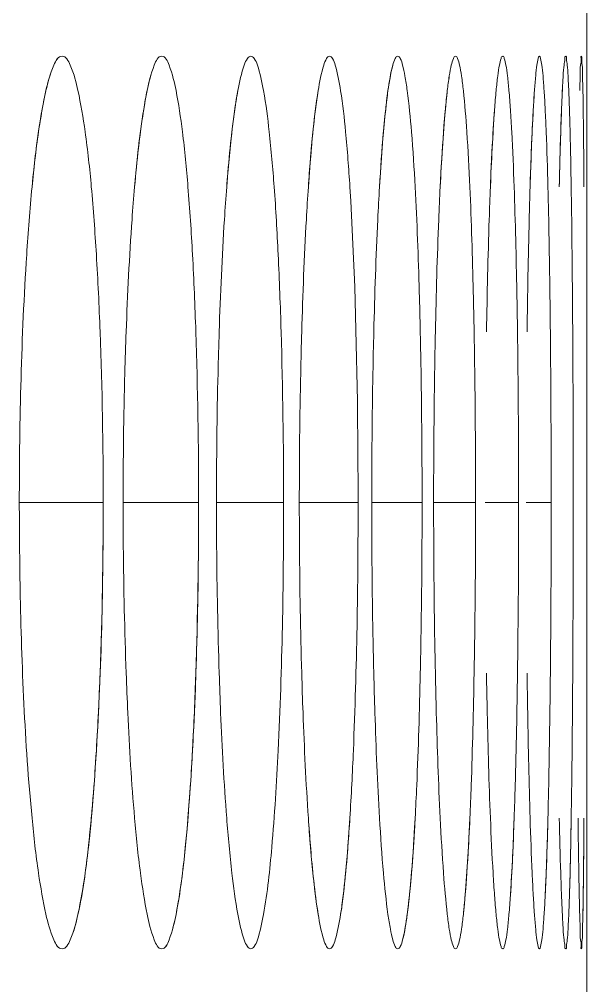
# Model space of a CAD drawing. Header units: millimetres. Extents: x 1177 to 4147, y 93 to 2194.
# Drawn here: x 2920 to 2923.81, y 1407.81 to 1414.31 of the extents above; entities that cross this region are included whole.
import ezdxf

# ---------------------------------------------------------------- set-up
doc = ezdxf.new("R2010")
doc.units = ezdxf.units.MM
doc.header["$LTSCALE"] = 0.1
doc.layers.get('0').update_dxf_attribs({"lineweight": 13})
doc.layers.add('标注', color=251, linetype='Continuous', lineweight=9)

msp = doc.modelspace()

# ---------------------------------------------------------------- linework, layer by layer
msp.add_line((2923.8102, 1348.8948), (2923.8102, 1914.8948))
at = {"layer": '标注'}
for p, q in [((2923.8102, 1414.0583), (2923.8102, 1414.5535)), ((2919.9962, 1411.0583), (2920.56, 1411.0583)), ((2919.9962, 1411.0583), (2920.56, 1411.0583)), ((2920.6939, 1411.0583), (2921.2015, 1411.0583)), ((2920.6939, 1411.0583), (2921.2015, 1411.0583)), ((2921.3214, 1411.0583), (2921.7727, 1411.0583)), ((2921.3214, 1411.0583), (2921.7727, 1411.0583)), ((2921.8784, 1411.0583), (2922.2734, 1411.0583)), ((2921.8784, 1411.0583), (2922.2734, 1411.0583)), ((2922.3651, 1411.0583), (2922.7037, 1411.0583)), ((2922.3651, 1411.0583), (2922.7037, 1411.0583)), ((2922.7813, 1411.0583), (2923.0635, 1411.0583)), ((2922.7813, 1411.0583), (2923.0635, 1411.0583)), ((2923.127, 1411.0583), (2923.3529, 1411.0583)), ((2923.127, 1411.0583), (2923.3529, 1411.0583)), ((2923.4023, 1411.0583), (2923.5716, 1411.0583)), ((2923.4023, 1411.0583), (2923.5716, 1411.0583)), ((2923.8102, 1407.5631), (2923.8102, 1408.0583))]:
    msp.add_line(p, q, dxfattribs=at)
for points, knots in [([(2920.2837, 1414.0583), (2920.2567, 1414.0583), (2920.2065, 1413.9588), (2920.1667, 1413.8006), (2920.1169, 1413.517), (2920.0935, 1413.303), (2920.0815, 1413.179)], [0, 0, 0, 0, 0.088546, 0.285612, 0.592064, 1, 1, 1, 1]), ([(2920.2837, 1414.0583), (2920.2567, 1414.0583), (2920.2063, 1413.9583), (2920.1886, 1413.8852), (2920.1751, 1413.8266)], [0, 0, 0, 0, 0.310043, 1, 1, 1, 1]), ([(2920.56, 1411.0583), (2920.56, 1411.4409), (2920.5505, 1411.9971), (2920.5175, 1412.7036), (2920.4848, 1413.1534), (2920.4467, 1413.5175), (2920.3987, 1413.8007), (2920.3602, 1413.9587), (2920.3106, 1414.0583), (2920.2837, 1414.0583)], [0, 0, 0, 0, 0.377854, 0.54897, 0.699037, 0.8219, 0.914152, 0.973419, 1, 1, 1, 1]), ([(2920.56, 1411.0583), (2920.56, 1411.4409), (2920.5505, 1411.9971), (2920.5175, 1412.7036), (2920.4848, 1413.1534), (2920.4467, 1413.5175), (2920.3987, 1413.8007), (2920.3602, 1413.9587), (2920.3106, 1414.0583), (2920.2837, 1414.0583)], [0, 0, 0, 0, 0.377854, 0.54897, 0.699037, 0.8219, 0.914152, 0.973419, 1, 1, 1, 1]), ([(2920.9533, 1414.0583), (2920.9275, 1414.0583), (2920.8841, 1413.9555), (2920.8475, 1413.8013), (2920.8031, 1413.5162), (2920.7818, 1413.3029), (2920.771, 1413.179)], [0, 0, 0, 0, 0.085191, 0.282004, 0.589713, 1, 1, 1, 1]), ([(2920.9533, 1414.0583), (2920.9275, 1414.0583), (2920.884, 1413.9549), (2920.8676, 1413.885), (2920.8554, 1413.8266)], [0, 0, 0, 0, 0.302109, 1, 1, 1, 1]), ([(2921.2015, 1411.0583), (2921.2015, 1411.4409), (2921.193, 1411.997), (2921.1634, 1412.7034), (2921.1341, 1413.1535), (2921.0997, 1413.5168), (2921.0572, 1413.8014), (2921.0219, 1413.9554), (2920.9791, 1414.0583), (2920.9533, 1414.0583)], [0, 0, 0, 0, 0.378677, 0.550133, 0.700451, 0.823436, 0.915631, 0.974548, 1, 1, 1, 1]), ([(2921.2015, 1411.0583), (2921.2015, 1411.4409), (2921.193, 1411.997), (2921.1634, 1412.7034), (2921.1341, 1413.1535), (2921.0997, 1413.5168), (2921.0572, 1413.8014), (2921.0219, 1413.9554), (2920.9791, 1414.0583), (2920.9533, 1414.0583)], [0, 0, 0, 0, 0.378677, 0.550133, 0.700451, 0.823436, 0.915631, 0.974548, 1, 1, 1, 1]), ([(2921.5526, 1414.0583), (2921.5437, 1414.0583), (2921.5228, 1414.0372), (2921.4929, 1413.9605), (2921.4561, 1413.7926), (2921.4198, 1413.5198), (2921.3999, 1413.3029), (2921.3902, 1413.179)], [0, 0, 0, 0, 0.029553, 0.084292, 0.280407, 0.588536, 1, 1, 1, 1]), ([(2921.5526, 1414.0583), (2921.5437, 1414.0583), (2921.5228, 1414.0372), (2921.4929, 1413.9606), (2921.4763, 1413.8848), (2921.4655, 1413.8266)], [0, 0, 0, 0, 0.105409, 0.300624, 1, 1, 1, 1]), ([(2921.7727, 1411.0583), (2921.7727, 1411.4409), (2921.7652, 1411.9967), (2921.7388, 1412.7038), (2921.7134, 1413.152), (2921.6816, 1413.5201), (2921.6471, 1413.7927), (2921.6116, 1413.9605), (2921.5824, 1414.0372), (2921.5615, 1414.0583), (2921.5526, 1414.0583)], [0, 0, 0, 0, 0.37915, 0.550789, 0.701227, 0.824236, 0.916314, 0.974872, 0.991193, 1, 1, 1, 1]), ([(2921.7727, 1411.0583), (2921.7727, 1411.4409), (2921.7652, 1411.9967), (2921.7388, 1412.7038), (2921.7134, 1413.152), (2921.6816, 1413.5201), (2921.6471, 1413.7927), (2921.6116, 1413.9605), (2921.5824, 1414.0372), (2921.5615, 1414.0583), (2921.5526, 1414.0583)], [0, 0, 0, 0, 0.37915, 0.550789, 0.701227, 0.824236, 0.916314, 0.974872, 0.991193, 1, 1, 1, 1]), ([(2922.0816, 1414.0583), (2922.0734, 1414.0583), (2922.0549, 1414.0359), (2922.0294, 1413.9605), (2921.9967, 1413.7918), (2921.9651, 1413.5198), (2921.9475, 1413.3028), (2921.9391, 1413.179)], [0, 0, 0, 0, 0.027261, 0.081063, 0.277066, 0.586389, 1, 1, 1, 1]), ([(2922.0816, 1414.0583), (2922.0734, 1414.0583), (2922.0549, 1414.0359), (2922.0294, 1413.9607), (2922.0146, 1413.8846), (2922.0052, 1413.8266)], [0, 0, 0, 0, 0.098407, 0.292591, 1, 1, 1, 1]), ([(2922.2184, 1413.179), (2922.2106, 1413.3028), (2922.1942, 1413.5197), (2922.1644, 1413.7917), (2922.1329, 1413.9604), (2922.1081, 1414.0358), (2922.0897, 1414.0583), (2922.0816, 1414.0583)], [0, 0, 0, 0, 0.413839, 0.723224, 0.919125, 0.972822, 1, 1, 1, 1]), ([(2922.2184, 1413.179), (2922.2106, 1413.3028), (2922.1942, 1413.5197), (2922.1644, 1413.7917), (2922.1329, 1413.9604), (2922.1081, 1414.0358), (2922.0897, 1414.0583), (2922.0816, 1414.0583)], [0, 0, 0, 0, 0.413839, 0.723224, 0.919125, 0.972822, 1, 1, 1, 1]), ([(2922.5401, 1414.0583), (2922.5326, 1414.0583), (2922.5168, 1414.0344), (2922.5043, 1413.9915), (2922.4877, 1413.9171), (2922.4653, 1413.7686), (2922.4396, 1413.5187), (2922.4248, 1413.3028), (2922.4175, 1413.179)], [0, 0, 0, 0, 0.025054, 0.078013, 0.161195, 0.274032, 0.584445, 1, 1, 1, 1]), ([(2922.5401, 1414.0583), (2922.5326, 1414.0583), (2922.5168, 1414.0344), (2922.4954, 1413.961), (2922.4825, 1413.8844), (2922.4744, 1413.8266)], [0, 0, 0, 0, 0.09147, 0.284797, 1, 1, 1, 1]), ([(2922.657, 1413.179), (2922.6503, 1413.3028), (2922.6367, 1413.5187), (2922.6126, 1413.7686), (2922.5913, 1413.9171), (2922.5753, 1413.9914), (2922.5632, 1414.0343), (2922.5475, 1414.0583), (2922.5401, 1414.0583)], [0, 0, 0, 0, 0.41576, 0.726231, 0.839042, 0.922162, 0.975029, 1, 1, 1, 1]), ([(2922.657, 1413.179), (2922.6503, 1413.3028), (2922.6367, 1413.5187), (2922.6126, 1413.7686), (2922.5913, 1413.9171), (2922.5753, 1413.9914), (2922.5632, 1414.0343), (2922.5475, 1414.0583), (2922.5401, 1414.0583)], [0, 0, 0, 0, 0.41576, 0.726231, 0.839042, 0.922162, 0.975029, 1, 1, 1, 1]), ([(2922.9281, 1414.0583), (2922.9212, 1414.0583), (2922.9085, 1414.0328), (2922.8981, 1413.9917), (2922.8843, 1413.9168), (2922.8655, 1413.7686), (2922.8441, 1413.5185), (2922.8316, 1413.3027), (2922.8254, 1413.179)], [0, 0, 0, 0, 0.022981, 0.075216, 0.158211, 0.271196, 0.582643, 1, 1, 1, 1]), ([(2922.9281, 1414.0583), (2922.9213, 1414.0583), (2922.9085, 1414.0328), (2922.8981, 1413.9918), (2922.8843, 1413.9168), (2922.8771, 1413.8599), (2922.8732, 1413.8266)], [0, 0, 0, 0, 0.084747, 0.277358, 0.583386, 1, 1, 1, 1]), ([(2923.0251, 1413.179), (2923.0196, 1413.3027), (2923.0083, 1413.5184), (2922.9884, 1413.7686), (2922.9707, 1413.9167), (2922.9575, 1413.9917), (2922.9474, 1414.0327), (2922.9349, 1414.0583), (2922.9281, 1414.0583)], [0, 0, 0, 0, 0.417534, 0.729035, 0.841999, 0.924943, 0.977098, 1, 1, 1, 1]), ([(2923.0251, 1413.179), (2923.0196, 1413.3027), (2923.0083, 1413.5184), (2922.9884, 1413.7686), (2922.9707, 1413.9167), (2922.9575, 1413.9917), (2922.9474, 1414.0327), (2922.9349, 1414.0583), (2922.9281, 1414.0583)], [0, 0, 0, 0, 0.417534, 0.729035, 0.841999, 0.924943, 0.977098, 1, 1, 1, 1]), ([(2923.2456, 1414.0583), (2923.2394, 1414.0583), (2923.2302, 1414.0311), (2923.2213, 1413.9921), (2923.2106, 1413.9163), (2923.2004, 1413.8183), (2923.1901, 1413.6923), (2923.176, 1413.4768), (2923.1679, 1413.3027), (2923.1629, 1413.179)], [0, 0, 0, 0, 0.021098, 0.072729, 0.15558, 0.268707, 0.410947, 0.581076, 1, 1, 1, 1]), ([(2923.2456, 1414.0583), (2923.2394, 1414.0583), (2923.2302, 1414.0311), (2923.2213, 1413.9922), (2923.2106, 1413.9164), (2923.2047, 1413.8598), (2923.2016, 1413.8266)], [0, 0, 0, 0, 0.078524, 0.270667, 0.578998, 1, 1, 1, 1]), ([(2923.3226, 1413.179), (2923.3183, 1413.3027), (2923.3111, 1413.4768), (2923.2984, 1413.6923), (2923.289, 1413.8183), (2923.2795, 1413.9163), (2923.2694, 1413.9921), (2923.2608, 1414.031), (2923.2518, 1414.0583), (2923.2456, 1414.0583)], [0, 0, 0, 0, 0.419072, 0.589237, 0.731487, 0.844598, 0.927408, 0.978974, 1, 1, 1, 1]), ([(2923.3226, 1413.179), (2923.3183, 1413.3027), (2923.3111, 1413.4768), (2923.2984, 1413.6923), (2923.289, 1413.8183), (2923.2795, 1413.9163), (2923.2694, 1413.9921), (2923.2608, 1414.031), (2923.2518, 1414.0583), (2923.2456, 1414.0583)], [0, 0, 0, 0, 0.419072, 0.589237, 0.731487, 0.844598, 0.927408, 0.978974, 1, 1, 1, 1]), ([(2923.4926, 1414.0583), (2923.4868, 1414.0583), (2923.482, 1414.0294), (2923.4736, 1413.9927), (2923.4664, 1413.9159), (2923.4583, 1413.8184), (2923.4506, 1413.6923), (2923.4399, 1413.4768), (2923.4337, 1413.3027), (2923.4299, 1413.179)], [0, 0, 0, 0, 0.019483, 0.070636, 0.153385, 0.266641, 0.409187, 0.579773, 1, 1, 1, 1]), ([(2923.4926, 1414.0583), (2923.4868, 1414.0583), (2923.482, 1414.0294), (2923.4736, 1413.9927), (2923.4665, 1413.9159), (2923.4617, 1413.8598), (2923.4593, 1413.8266)], [0, 0, 0, 0, 0.073071, 0.264912, 0.575251, 1, 1, 1, 1]), ([(2923.5497, 1413.179), (2923.5465, 1413.3027), (2923.5413, 1413.4768), (2923.5318, 1413.6923), (2923.525, 1413.8183), (2923.5176, 1413.9159), (2923.511, 1413.9927), (2923.503, 1414.0293), (2923.4983, 1414.0583), (2923.4926, 1414.0583)], [0, 0, 0, 0, 0.420342, 0.590956, 0.733511, 0.846755, 0.929474, 0.980577, 1, 1, 1, 1]), ([(2923.5497, 1413.179), (2923.5465, 1413.3027), (2923.5413, 1413.4768), (2923.5318, 1413.6923), (2923.525, 1413.8183), (2923.5176, 1413.9159), (2923.511, 1413.9927), (2923.503, 1414.0293), (2923.4983, 1414.0583), (2923.4926, 1414.0583)], [0, 0, 0, 0, 0.420342, 0.590956, 0.733511, 0.846755, 0.929474, 0.980577, 1, 1, 1, 1]), ([(2923.669, 1414.0583), (2923.6637, 1414.0583), (2923.6638, 1414.0279), (2923.6551, 1413.9932), (2923.6519, 1413.9155), (2923.6457, 1413.8184), (2923.6407, 1413.6922), (2923.6331, 1413.4768), (2923.6289, 1413.3027), (2923.6263, 1413.179)], [0, 0, 0, 0, 0.018224, 0.069031, 0.151713, 0.265072, 0.407854, 0.578787, 1, 1, 1, 1]), ([(2923.669, 1414.0583), (2923.6637, 1414.0583), (2923.6638, 1414.0279), (2923.6551, 1413.9933), (2923.652, 1413.9155), (2923.6482, 1413.8598), (2923.6465, 1413.8266)], [0, 0, 0, 0, 0.068751, 0.260424, 0.572346, 1, 1, 1, 1]), ([(2923.7061, 1413.179), (2923.7041, 1413.3027), (2923.7009, 1413.4768), (2923.6947, 1413.6922), (2923.6905, 1413.8184), (2923.685, 1413.9155), (2923.6824, 1413.9933), (2923.674, 1414.0278), (2923.6744, 1414.0583), (2923.669, 1414.0583)], [0, 0, 0, 0, 0.421292, 0.592245, 0.735033, 0.848385, 0.931046, 0.98182, 1, 1, 1, 1]), ([(2923.7061, 1413.179), (2923.7041, 1413.3027), (2923.7009, 1413.4768), (2923.6947, 1413.6922), (2923.6905, 1413.8184), (2923.685, 1413.9155), (2923.6824, 1413.9933), (2923.674, 1414.0278), (2923.6744, 1414.0583), (2923.669, 1414.0583)], [0, 0, 0, 0, 0.421292, 0.592245, 0.735033, 0.848385, 0.931046, 0.98182, 1, 1, 1, 1]), ([(2923.7749, 1414.0583), (2923.7698, 1414.0583), (2923.7755, 1414.0268), (2923.7657, 1413.9937), (2923.7671, 1413.9152), (2923.7641, 1413.8598), (2923.7632, 1413.8266)], [0, 0, 0, 0, 0.06594, 0.257533, 0.570482, 1, 1, 1, 1]), ([(2923.792, 1413.179), (2923.7912, 1413.3027), (2923.7899, 1413.4768), (2923.7869, 1413.6921), (2923.7856, 1413.8185), (2923.7816, 1413.9153), (2923.7836, 1413.9937), (2923.774, 1414.0268), (2923.78, 1414.0583), (2923.7749, 1414.0583)], [0, 0, 0, 0, 0.421877, 0.593041, 0.735975, 0.849398, 0.932031, 0.98261, 1, 1, 1, 1]), ([(2923.792, 1413.179), (2923.7912, 1413.3027), (2923.7899, 1413.4768), (2923.7869, 1413.6921), (2923.7856, 1413.8185), (2923.7816, 1413.9153), (2923.7836, 1413.9937), (2923.774, 1414.0268), (2923.78, 1414.0583), (2923.7749, 1414.0583)], [0, 0, 0, 0, 0.421877, 0.593041, 0.735975, 0.849398, 0.932031, 0.98261, 1, 1, 1, 1]), ([(2920.1751, 1413.8266), (2920.1655, 1413.7849), (2920.1232, 1413.5707), (2920.0984, 1413.3536), (2920.0815, 1413.179)], [0, 0, 0, 0, 0.196008, 1, 1, 1, 1]), ([(2920.8554, 1413.8266), (2920.8468, 1413.7848), (2920.8086, 1413.5704), (2920.7862, 1413.3534), (2920.771, 1413.179)], [0, 0, 0, 0, 0.195671, 1, 1, 1, 1]), ([(2921.4655, 1413.8266), (2921.4578, 1413.7848), (2921.4237, 1413.57), (2921.4038, 1413.3533), (2921.3902, 1413.179)], [0, 0, 0, 0, 0.195367, 1, 1, 1, 1]), ([(2922.0052, 1413.8266), (2921.9984, 1413.7848), (2921.9685, 1413.5698), (2921.951, 1413.3532), (2921.9391, 1413.179)], [0, 0, 0, 0, 0.195095, 1, 1, 1, 1]), ([(2922.4744, 1413.8266), (2922.4686, 1413.7847), (2922.4428, 1413.5695), (2922.4278, 1413.3532), (2922.4175, 1413.179)], [0, 0, 0, 0, 0.194857, 1, 1, 1, 1]), ([(2922.8732, 1413.8266), (2922.8684, 1413.7847), (2922.8467, 1413.5693), (2922.8341, 1413.3531), (2922.8254, 1413.179)], [0, 0, 0, 0, 0.194653, 1, 1, 1, 1]), ([(2923.2016, 1413.8266), (2923.1976, 1413.7847), (2923.1802, 1413.5691), (2923.1699, 1413.353), (2923.1629, 1413.179)], [0, 0, 0, 0, 0.194485, 1, 1, 1, 1]), ([(2923.4593, 1413.8266), (2923.4563, 1413.7847), (2923.443, 1413.569), (2923.4352, 1413.353), (2923.4299, 1413.179)], [0, 0, 0, 0, 0.194352, 1, 1, 1, 1]), ([(2923.6465, 1413.8266), (2923.6445, 1413.7847), (2923.6354, 1413.5689), (2923.63, 1413.3529), (2923.6263, 1413.179)], [0, 0, 0, 0, 0.194256, 1, 1, 1, 1]), ([(2920.0815, 1413.179), (2920.0669, 1413.0277), (2920.0135, 1412.322), (2919.9962, 1411.6139), (2919.9962, 1411.0583)], [0, 0, 0, 0, 0.214773, 1, 1, 1, 1]), ([(2920.0815, 1413.179), (2920.0669, 1413.0277), (2920.0135, 1412.322), (2919.9962, 1411.6139), (2919.9962, 1411.0583)], [0, 0, 0, 0, 0.214773, 1, 1, 1, 1]), ([(2920.771, 1413.179), (2920.7647, 1413.1064), (2920.7395, 1412.7823), (2920.7236, 1412.4576), (2920.7144, 1412.2056)], [0, 0, 0, 0, 0.224097, 1, 1, 1, 1]), ([(2920.771, 1413.179), (2920.7647, 1413.1064), (2920.7395, 1412.7823), (2920.7236, 1412.4576), (2920.7144, 1412.2056)], [0, 0, 0, 0, 0.224097, 1, 1, 1, 1]), ([(2921.3902, 1413.179), (2921.3846, 1413.1064), (2921.3621, 1412.7822), (2921.3479, 1412.4576), (2921.3397, 1412.2056)], [0, 0, 0, 0, 0.224036, 1, 1, 1, 1]), ([(2921.3902, 1413.179), (2921.3846, 1413.1064), (2921.3621, 1412.7822), (2921.3479, 1412.4576), (2921.3397, 1412.2056)], [0, 0, 0, 0, 0.224036, 1, 1, 1, 1]), ([(2921.9391, 1413.179), (2921.9341, 1413.1064), (2921.9143, 1412.7822), (2921.9018, 1412.4575), (2921.8946, 1412.2056)], [0, 0, 0, 0, 0.223981, 1, 1, 1, 1]), ([(2921.9391, 1413.179), (2921.9341, 1413.1064), (2921.9143, 1412.7822), (2921.9018, 1412.4575), (2921.8946, 1412.2056)], [0, 0, 0, 0, 0.223981, 1, 1, 1, 1]), ([(2922.2734, 1411.0583), (2922.2734, 1411.2532), (2922.2685, 1411.9603), (2922.2508, 1412.6677), (2922.2184, 1413.179)], [0, 0, 0, 0, 0.275612, 1, 1, 1, 1]), ([(2922.2734, 1411.0583), (2922.2734, 1411.2532), (2922.2685, 1411.9603), (2922.2508, 1412.6677), (2922.2184, 1413.179)], [0, 0, 0, 0, 0.275612, 1, 1, 1, 1]), ([(2922.4175, 1413.179), (2922.4132, 1413.1064), (2922.3961, 1412.7821), (2922.3853, 1412.4575), (2922.3791, 1412.2056)], [0, 0, 0, 0, 0.223934, 1, 1, 1, 1]), ([(2922.4175, 1413.179), (2922.4132, 1413.1064), (2922.3961, 1412.7821), (2922.3853, 1412.4575), (2922.3791, 1412.2056)], [0, 0, 0, 0, 0.223934, 1, 1, 1, 1]), ([(2922.6915, 1412.2056), (2922.6896, 1412.2943), (2922.6815, 1412.6189), (2922.6697, 1412.9434), (2922.657, 1413.179)], [0, 0, 0, 0, 0.273401, 1, 1, 1, 1]), ([(2922.6915, 1412.2056), (2922.6896, 1412.2943), (2922.6815, 1412.6189), (2922.6697, 1412.9434), (2922.657, 1413.179)], [0, 0, 0, 0, 0.273401, 1, 1, 1, 1]), ([(2922.8254, 1413.179), (2922.8218, 1413.1064), (2922.8075, 1412.782), (2922.7984, 1412.4575), (2922.7931, 1412.2056)], [0, 0, 0, 0, 0.223894, 1, 1, 1, 1]), ([(2922.8254, 1413.179), (2922.8218, 1413.1064), (2922.8075, 1412.782), (2922.7984, 1412.4575), (2922.7931, 1412.2056)], [0, 0, 0, 0, 0.223894, 1, 1, 1, 1]), ([(2923.0535, 1412.2056), (2923.0519, 1412.2943), (2923.0453, 1412.6189), (2923.0355, 1412.9433), (2923.0251, 1413.179)], [0, 0, 0, 0, 0.27343, 1, 1, 1, 1]), ([(2923.0535, 1412.2056), (2923.0519, 1412.2943), (2923.0453, 1412.6189), (2923.0355, 1412.9433), (2923.0251, 1413.179)], [0, 0, 0, 0, 0.27343, 1, 1, 1, 1]), ([(2923.1629, 1413.179), (2923.16, 1413.1064), (2923.1483, 1412.782), (2923.1409, 1412.4575), (2923.1366, 1412.2056)], [0, 0, 0, 0, 0.22386, 1, 1, 1, 1]), ([(2923.1629, 1413.179), (2923.16, 1413.1064), (2923.1483, 1412.782), (2923.1409, 1412.4575), (2923.1366, 1412.2056)], [0, 0, 0, 0, 0.22386, 1, 1, 1, 1]), ([(2923.345, 1412.2056), (2923.3438, 1412.2943), (2923.3385, 1412.6188), (2923.3309, 1412.9433), (2923.3226, 1413.179)], [0, 0, 0, 0, 0.273454, 1, 1, 1, 1]), ([(2923.345, 1412.2056), (2923.3438, 1412.2943), (2923.3385, 1412.6188), (2923.3309, 1412.9433), (2923.3226, 1413.179)], [0, 0, 0, 0, 0.273454, 1, 1, 1, 1]), ([(2923.4299, 1413.179), (2923.4276, 1413.1063), (2923.4187, 1412.7819), (2923.413, 1412.4574), (2923.4097, 1412.2056)], [0, 0, 0, 0, 0.223834, 1, 1, 1, 1]), ([(2923.4299, 1413.179), (2923.4276, 1413.1063), (2923.4187, 1412.7819), (2923.413, 1412.4574), (2923.4097, 1412.2056)], [0, 0, 0, 0, 0.223834, 1, 1, 1, 1]), ([(2923.566, 1412.2056), (2923.5651, 1412.2943), (2923.5613, 1412.6188), (2923.5557, 1412.9433), (2923.5497, 1413.179)], [0, 0, 0, 0, 0.273472, 1, 1, 1, 1]), ([(2923.566, 1412.2056), (2923.5651, 1412.2943), (2923.5613, 1412.6188), (2923.5557, 1412.9433), (2923.5497, 1413.179)], [0, 0, 0, 0, 0.273472, 1, 1, 1, 1]), ([(2923.7164, 1412.2056), (2923.7158, 1412.2943), (2923.7134, 1412.6188), (2923.71, 1412.9432), (2923.7061, 1413.179)], [0, 0, 0, 0, 0.273485, 1, 1, 1, 1]), ([(2923.7164, 1412.2056), (2923.7158, 1412.2943), (2923.7134, 1412.6188), (2923.71, 1412.9432), (2923.7061, 1413.179)], [0, 0, 0, 0, 0.273485, 1, 1, 1, 1]), ([(2920.7144, 1412.2056), (2920.711, 1412.1132), (2920.699, 1411.7309), (2920.6939, 1411.3484), (2920.6939, 1411.0583)], [0, 0, 0, 0, 0.241638, 1, 1, 1, 1]), ([(2920.7144, 1412.2056), (2920.711, 1412.1132), (2920.699, 1411.7309), (2920.6939, 1411.3484), (2920.6939, 1411.0583)], [0, 0, 0, 0, 0.241638, 1, 1, 1, 1]), ([(2921.3397, 1412.2056), (2921.3366, 1412.1132), (2921.3259, 1411.7309), (2921.3214, 1411.3484), (2921.3214, 1411.0583)], [0, 0, 0, 0, 0.241623, 1, 1, 1, 1]), ([(2921.3397, 1412.2056), (2921.3366, 1412.1132), (2921.3259, 1411.7309), (2921.3214, 1411.3484), (2921.3214, 1411.0583)], [0, 0, 0, 0, 0.241623, 1, 1, 1, 1]), ([(2921.8946, 1412.2056), (2921.8919, 1412.1132), (2921.8824, 1411.7309), (2921.8784, 1411.3484), (2921.8784, 1411.0583)], [0, 0, 0, 0, 0.241609, 1, 1, 1, 1]), ([(2921.8946, 1412.2056), (2921.8919, 1412.1132), (2921.8824, 1411.7309), (2921.8784, 1411.3484), (2921.8784, 1411.0583)], [0, 0, 0, 0, 0.241609, 1, 1, 1, 1]), ([(2922.3791, 1412.2056), (2922.3768, 1412.1132), (2922.3686, 1411.7308), (2922.3651, 1411.3484), (2922.3651, 1411.0583)], [0, 0, 0, 0, 0.241597, 1, 1, 1, 1]), ([(2922.3791, 1412.2056), (2922.3768, 1412.1132), (2922.3686, 1411.7308), (2922.3651, 1411.3484), (2922.3651, 1411.0583)], [0, 0, 0, 0, 0.241597, 1, 1, 1, 1]), ([(2922.7037, 1411.0583), (2922.7037, 1411.1563), (2922.7027, 1411.5387), (2922.6978, 1411.9212), (2922.6915, 1412.2056)], [0, 0, 0, 0, 0.25612, 1, 1, 1, 1]), ([(2922.7037, 1411.0583), (2922.7037, 1411.1563), (2922.7027, 1411.5387), (2922.6978, 1411.9212), (2922.6915, 1412.2056)], [0, 0, 0, 0, 0.25612, 1, 1, 1, 1]), ([(2922.7931, 1412.2056), (2922.7912, 1412.1132), (2922.7842, 1411.7308), (2922.7813, 1411.3484), (2922.7813, 1411.0583)], [0, 0, 0, 0, 0.241587, 1, 1, 1, 1]), ([(2922.7931, 1412.2056), (2922.7912, 1412.1132), (2922.7842, 1411.7308), (2922.7813, 1411.3484), (2922.7813, 1411.0583)], [0, 0, 0, 0, 0.241587, 1, 1, 1, 1]), ([(2923.0635, 1411.0583), (2923.0635, 1411.1563), (2923.0627, 1411.5387), (2923.0587, 1411.9211), (2923.0535, 1412.2056)], [0, 0, 0, 0, 0.256125, 1, 1, 1, 1]), ([(2923.0635, 1411.0583), (2923.0635, 1411.1563), (2923.0627, 1411.5387), (2923.0587, 1411.9211), (2923.0535, 1412.2056)], [0, 0, 0, 0, 0.256125, 1, 1, 1, 1]), ([(2923.3529, 1411.0583), (2923.3529, 1411.1563), (2923.3522, 1411.5387), (2923.349, 1411.9211), (2923.345, 1412.2056)], [0, 0, 0, 0, 0.25613, 1, 1, 1, 1]), ([(2923.3529, 1411.0583), (2923.3529, 1411.1563), (2923.3522, 1411.5387), (2923.349, 1411.9211), (2923.345, 1412.2056)], [0, 0, 0, 0, 0.25613, 1, 1, 1, 1]), ([(2923.5716, 1411.0583), (2923.5716, 1411.1563), (2923.5711, 1411.5387), (2923.5689, 1411.9211), (2923.566, 1412.2056)], [0, 0, 0, 0, 0.256133, 1, 1, 1, 1]), ([(2923.5716, 1411.0583), (2923.5716, 1411.1563), (2923.5711, 1411.5387), (2923.5689, 1411.9211), (2923.566, 1412.2056)], [0, 0, 0, 0, 0.256133, 1, 1, 1, 1]), ([(2923.7198, 1411.0583), (2923.7198, 1411.1563), (2923.7195, 1411.5387), (2923.7182, 1411.9211), (2923.7164, 1412.2056)], [0, 0, 0, 0, 0.256135, 1, 1, 1, 1]), ([(2923.7198, 1411.0583), (2923.7198, 1411.1563), (2923.7195, 1411.5387), (2923.7182, 1411.9211), (2923.7164, 1412.2056)], [0, 0, 0, 0, 0.256135, 1, 1, 1, 1]), ([(2919.9962, 1411.0583), (2919.9962, 1410.8634), (2920.0039, 1410.156), (2920.0323, 1409.448), (2920.0815, 1408.9377)], [0, 0, 0, 0, 0.275462, 1, 1, 1, 1]), ([(2919.9962, 1411.0583), (2919.9962, 1410.8634), (2920.0039, 1410.156), (2920.0323, 1409.448), (2920.0815, 1408.9377)], [0, 0, 0, 0, 0.275462, 1, 1, 1, 1]), ([(2920.2837, 1408.0583), (2920.3106, 1408.0583), (2920.3602, 1408.1579), (2920.3987, 1408.316), (2920.4467, 1408.5991), (2920.4848, 1408.9633), (2920.5175, 1409.4131), (2920.5505, 1410.1196), (2920.56, 1410.6757), (2920.56, 1411.0583)], [0, 0, 0, 0, 0.026581, 0.085848, 0.1781, 0.300963, 0.45103, 0.622146, 1, 1, 1, 1]), ([(2920.3906, 1408.2901), (2920.4237, 1408.4383), (2920.4724, 1408.8057), (2920.5434, 1409.7283), (2920.56, 1410.5026), (2920.56, 1411.0583)], [0, 0, 0, 0, 0.1641, 0.399476, 1, 1, 1, 1]), ([(2920.6939, 1411.0583), (2920.6939, 1410.9604), (2920.6957, 1410.5779), (2920.704, 1410.1954), (2920.7144, 1409.9111)], [0, 0, 0, 0, 0.256091, 1, 1, 1, 1]), ([(2920.6939, 1411.0583), (2920.6939, 1410.9604), (2920.6957, 1410.5779), (2920.704, 1410.1954), (2920.7144, 1409.9111)], [0, 0, 0, 0, 0.256091, 1, 1, 1, 1]), ([(2920.9533, 1408.0583), (2920.9791, 1408.0583), (2921.0219, 1408.1613), (2921.0572, 1408.3153), (2921.0997, 1408.5999), (2921.1341, 1408.9632), (2921.1634, 1409.4132), (2921.193, 1410.1196), (2921.2015, 1410.6758), (2921.2015, 1411.0583)], [0, 0, 0, 0, 0.025452, 0.084369, 0.176564, 0.299549, 0.449867, 0.621323, 1, 1, 1, 1]), ([(2921.0495, 1408.2901), (2921.0793, 1408.4387), (2921.123, 1408.806), (2921.1867, 1409.7286), (2921.2015, 1410.5026), (2921.2015, 1411.0583)], [0, 0, 0, 0, 0.163823, 0.399177, 1, 1, 1, 1]), ([(2921.3214, 1411.0583), (2921.3214, 1410.9604), (2921.3229, 1410.5779), (2921.3304, 1410.1954), (2921.3397, 1409.9111)], [0, 0, 0, 0, 0.2561, 1, 1, 1, 1]), ([(2921.3214, 1411.0583), (2921.3214, 1410.9604), (2921.3229, 1410.5779), (2921.3304, 1410.1954), (2921.3397, 1409.9111)], [0, 0, 0, 0, 0.2561, 1, 1, 1, 1]), ([(2921.638, 1408.2901), (2921.6645, 1408.439), (2921.7032, 1408.8063), (2921.7596, 1409.7289), (2921.7727, 1410.5026), (2921.7727, 1411.0583)], [0, 0, 0, 0, 0.163574, 0.39891, 1, 1, 1, 1]), ([(2921.638, 1408.2901), (2921.6645, 1408.439), (2921.7032, 1408.8063), (2921.7596, 1409.7289), (2921.7727, 1410.5026), (2921.7727, 1411.0583)], [0, 0, 0, 0, 0.163574, 0.39891, 1, 1, 1, 1]), ([(2921.8784, 1411.0583), (2921.8784, 1410.9604), (2921.8798, 1410.5779), (2921.8864, 1410.1955), (2921.8946, 1409.9111)], [0, 0, 0, 0, 0.256108, 1, 1, 1, 1]), ([(2921.8784, 1411.0583), (2921.8784, 1410.9604), (2921.8798, 1410.5779), (2921.8864, 1410.1955), (2921.8946, 1409.9111)], [0, 0, 0, 0, 0.256108, 1, 1, 1, 1]), ([(2922.2184, 1408.9377), (2922.228, 1409.0891), (2922.2627, 1409.7955), (2922.2734, 1410.5029), (2922.2734, 1411.0583)], [0, 0, 0, 0, 0.214516, 1, 1, 1, 1]), ([(2922.2184, 1408.9377), (2922.228, 1409.0891), (2922.2627, 1409.7955), (2922.2734, 1410.5029), (2922.2734, 1411.0583)], [0, 0, 0, 0, 0.214516, 1, 1, 1, 1]), ([(2922.3651, 1411.0583), (2922.3651, 1410.9604), (2922.3663, 1410.5779), (2922.372, 1410.1955), (2922.3791, 1409.9111)], [0, 0, 0, 0, 0.256115, 1, 1, 1, 1]), ([(2922.3651, 1411.0583), (2922.3651, 1410.9604), (2922.3663, 1410.5779), (2922.372, 1410.1955), (2922.3791, 1409.9111)], [0, 0, 0, 0, 0.256115, 1, 1, 1, 1]), ([(2922.6915, 1409.9111), (2922.6936, 1410.0034), (2922.7008, 1410.3858), (2922.7037, 1410.7683), (2922.7037, 1411.0583)], [0, 0, 0, 0, 0.241589, 1, 1, 1, 1]), ([(2922.6915, 1409.9111), (2922.6936, 1410.0034), (2922.7008, 1410.3858), (2922.7037, 1410.7683), (2922.7037, 1411.0583)], [0, 0, 0, 0, 0.241589, 1, 1, 1, 1]), ([(2922.7813, 1411.0583), (2922.7813, 1410.9604), (2922.7823, 1410.5779), (2922.7871, 1410.1955), (2922.7931, 1409.9111)], [0, 0, 0, 0, 0.256121, 1, 1, 1, 1]), ([(2922.7813, 1411.0583), (2922.7813, 1410.9604), (2922.7823, 1410.5779), (2922.7871, 1410.1955), (2922.7931, 1409.9111)], [0, 0, 0, 0, 0.256121, 1, 1, 1, 1]), ([(2923.0535, 1409.9111), (2923.0552, 1410.0034), (2923.0611, 1410.3858), (2923.0635, 1410.7683), (2923.0635, 1411.0583)], [0, 0, 0, 0, 0.241581, 1, 1, 1, 1]), ([(2923.0535, 1409.9111), (2923.0552, 1410.0034), (2923.0611, 1410.3858), (2923.0635, 1410.7683), (2923.0635, 1411.0583)], [0, 0, 0, 0, 0.241581, 1, 1, 1, 1]), ([(2923.345, 1409.9111), (2923.3463, 1410.0034), (2923.351, 1410.3858), (2923.3529, 1410.7683), (2923.3529, 1411.0583)], [0, 0, 0, 0, 0.241574, 1, 1, 1, 1]), ([(2923.345, 1409.9111), (2923.3463, 1410.0034), (2923.351, 1410.3858), (2923.3529, 1410.7683), (2923.3529, 1411.0583)], [0, 0, 0, 0, 0.241574, 1, 1, 1, 1]), ([(2923.566, 1409.9111), (2923.5669, 1410.0034), (2923.5703, 1410.3859), (2923.5716, 1410.7683), (2923.5716, 1411.0583)], [0, 0, 0, 0, 0.241568, 1, 1, 1, 1]), ([(2923.566, 1409.9111), (2923.5669, 1410.0034), (2923.5703, 1410.3859), (2923.5716, 1410.7683), (2923.5716, 1411.0583)], [0, 0, 0, 0, 0.241568, 1, 1, 1, 1]), ([(2923.7164, 1409.9111), (2923.7169, 1410.0034), (2923.719, 1410.3859), (2923.7198, 1410.7683), (2923.7198, 1411.0583)], [0, 0, 0, 0, 0.241564, 1, 1, 1, 1]), ([(2923.7164, 1409.9111), (2923.7169, 1410.0034), (2923.719, 1410.3859), (2923.7198, 1410.7683), (2923.7198, 1411.0583)], [0, 0, 0, 0, 0.241564, 1, 1, 1, 1]), ([(2920.7144, 1409.9111), (2920.7176, 1409.8223), (2920.7311, 1409.4976), (2920.7505, 1409.173), (2920.771, 1408.9377)], [0, 0, 0, 0, 0.273252, 1, 1, 1, 1]), ([(2920.7144, 1409.9111), (2920.7176, 1409.8223), (2920.7311, 1409.4976), (2920.7505, 1409.173), (2920.771, 1408.9377)], [0, 0, 0, 0, 0.273252, 1, 1, 1, 1]), ([(2921.3397, 1409.9111), (2921.3425, 1409.8223), (2921.3546, 1409.4976), (2921.3719, 1409.1731), (2921.3902, 1408.9377)], [0, 0, 0, 0, 0.273301, 1, 1, 1, 1]), ([(2921.3397, 1409.9111), (2921.3425, 1409.8223), (2921.3546, 1409.4976), (2921.3719, 1409.1731), (2921.3902, 1408.9377)], [0, 0, 0, 0, 0.273301, 1, 1, 1, 1]), ([(2921.8946, 1409.9111), (2921.8971, 1409.8223), (2921.9077, 1409.4977), (2921.923, 1409.1732), (2921.9391, 1408.9377)], [0, 0, 0, 0, 0.273345, 1, 1, 1, 1]), ([(2921.8946, 1409.9111), (2921.8971, 1409.8223), (2921.9077, 1409.4977), (2921.923, 1409.1732), (2921.9391, 1408.9377)], [0, 0, 0, 0, 0.273345, 1, 1, 1, 1]), ([(2922.3791, 1409.9111), (2922.3813, 1409.8223), (2922.3904, 1409.4977), (2922.4036, 1409.1732), (2922.4175, 1408.9377)], [0, 0, 0, 0, 0.273383, 1, 1, 1, 1]), ([(2922.3791, 1409.9111), (2922.3813, 1409.8223), (2922.3904, 1409.4977), (2922.4036, 1409.1732), (2922.4175, 1408.9377)], [0, 0, 0, 0, 0.273383, 1, 1, 1, 1]), ([(2922.657, 1408.9377), (2922.6609, 1409.0103), (2922.6764, 1409.3346), (2922.686, 1409.6592), (2922.6915, 1409.9111)], [0, 0, 0, 0, 0.223913, 1, 1, 1, 1]), ([(2922.657, 1408.9377), (2922.6609, 1409.0103), (2922.6764, 1409.3346), (2922.686, 1409.6592), (2922.6915, 1409.9111)], [0, 0, 0, 0, 0.223913, 1, 1, 1, 1]), ([(2922.7931, 1409.9111), (2922.7949, 1409.8223), (2922.8027, 1409.4978), (2922.8138, 1409.1733), (2922.8254, 1408.9377)], [0, 0, 0, 0, 0.273415, 1, 1, 1, 1]), ([(2922.7931, 1409.9111), (2922.7949, 1409.8223), (2922.8027, 1409.4978), (2922.8138, 1409.1733), (2922.8254, 1408.9377)], [0, 0, 0, 0, 0.273415, 1, 1, 1, 1]), ([(2923.0251, 1408.9377), (2923.0283, 1409.0103), (2923.0411, 1409.3347), (2923.049, 1409.6592), (2923.0535, 1409.9111)], [0, 0, 0, 0, 0.223876, 1, 1, 1, 1]), ([(2923.0251, 1408.9377), (2923.0283, 1409.0103), (2923.0411, 1409.3347), (2923.049, 1409.6592), (2923.0535, 1409.9111)], [0, 0, 0, 0, 0.223876, 1, 1, 1, 1]), ([(2923.1366, 1409.9111), (2923.1382, 1409.8223), (2923.1444, 1409.4978), (2923.1534, 1409.1733), (2923.1629, 1408.9377)], [0, 0, 0, 0, 0.273442, 1, 1, 1, 1]), ([(2923.1366, 1409.9111), (2923.1382, 1409.8223), (2923.1444, 1409.4978), (2923.1534, 1409.1733), (2923.1629, 1408.9377)], [0, 0, 0, 0, 0.273442, 1, 1, 1, 1]), ([(2923.3226, 1408.9377), (2923.3252, 1409.0103), (2923.3353, 1409.3347), (2923.3415, 1409.6592), (2923.345, 1409.9111)], [0, 0, 0, 0, 0.223846, 1, 1, 1, 1]), ([(2923.3226, 1408.9377), (2923.3252, 1409.0103), (2923.3353, 1409.3347), (2923.3415, 1409.6592), (2923.345, 1409.9111)], [0, 0, 0, 0, 0.223846, 1, 1, 1, 1]), ([(2923.4097, 1409.9111), (2923.4108, 1409.8223), (2923.4157, 1409.4978), (2923.4226, 1409.1734), (2923.4299, 1408.9377)], [0, 0, 0, 0, 0.273463, 1, 1, 1, 1]), ([(2923.4097, 1409.9111), (2923.4108, 1409.8223), (2923.4157, 1409.4978), (2923.4226, 1409.1734), (2923.4299, 1408.9377)], [0, 0, 0, 0, 0.273463, 1, 1, 1, 1]), ([(2923.5497, 1408.9377), (2923.5515, 1409.0103), (2923.5589, 1409.3347), (2923.5634, 1409.6592), (2923.566, 1409.9111)], [0, 0, 0, 0, 0.223823, 1, 1, 1, 1]), ([(2923.5497, 1408.9377), (2923.5515, 1409.0103), (2923.5589, 1409.3347), (2923.5634, 1409.6592), (2923.566, 1409.9111)], [0, 0, 0, 0, 0.223823, 1, 1, 1, 1]), ([(2923.7061, 1408.9377), (2923.7073, 1409.0103), (2923.712, 1409.3348), (2923.7148, 1409.6592), (2923.7164, 1409.9111)], [0, 0, 0, 0, 0.223807, 1, 1, 1, 1]), ([(2923.7061, 1408.9377), (2923.7073, 1409.0103), (2923.712, 1409.3348), (2923.7148, 1409.6592), (2923.7164, 1409.9111)], [0, 0, 0, 0, 0.223807, 1, 1, 1, 1]), ([(2920.0815, 1408.9377), (2920.0935, 1408.8137), (2920.1169, 1408.5996), (2920.1667, 1408.3161), (2920.2065, 1408.1579), (2920.2567, 1408.0583), (2920.2837, 1408.0583)], [0, 0, 0, 0, 0.407936, 0.714388, 0.911454, 1, 1, 1, 1]), ([(2920.0815, 1408.9377), (2920.0935, 1408.8137), (2920.1169, 1408.5996), (2920.1667, 1408.3161), (2920.2065, 1408.1579), (2920.2567, 1408.0583), (2920.2837, 1408.0583)], [0, 0, 0, 0, 0.407936, 0.714388, 0.911454, 1, 1, 1, 1]), ([(2920.771, 1408.9377), (2920.7818, 1408.8138), (2920.8031, 1408.6004), (2920.8475, 1408.3154), (2920.8841, 1408.1612), (2920.9275, 1408.0583), (2920.9533, 1408.0583)], [0, 0, 0, 0, 0.410287, 0.717996, 0.914809, 1, 1, 1, 1]), ([(2920.771, 1408.9377), (2920.7818, 1408.8138), (2920.8031, 1408.6004), (2920.8475, 1408.3154), (2920.8841, 1408.1612), (2920.9275, 1408.0583), (2920.9533, 1408.0583)], [0, 0, 0, 0, 0.410287, 0.717996, 0.914809, 1, 1, 1, 1]), ([(2921.3902, 1408.9377), (2921.3999, 1408.8138), (2921.4198, 1408.5969), (2921.4561, 1408.3241), (2921.4929, 1408.1562), (2921.5228, 1408.0795), (2921.5437, 1408.0583), (2921.5526, 1408.0583)], [0, 0, 0, 0, 0.411464, 0.719593, 0.915708, 0.970447, 1, 1, 1, 1]), ([(2921.3902, 1408.9377), (2921.3999, 1408.8138), (2921.4198, 1408.5969), (2921.4561, 1408.3241), (2921.4929, 1408.1562), (2921.5228, 1408.0795), (2921.5437, 1408.0583), (2921.5526, 1408.0583)], [0, 0, 0, 0, 0.411464, 0.719593, 0.915708, 0.970447, 1, 1, 1, 1]), ([(2921.9391, 1408.9377), (2921.9435, 1408.872), (2921.96, 1408.6557), (2921.981, 1408.4393), (2922.0052, 1408.2901)], [0, 0, 0, 0, 0.303324, 1, 1, 1, 1]), ([(2921.9391, 1408.9377), (2921.9475, 1408.8138), (2921.9651, 1408.5969), (2921.9967, 1408.3249), (2922.0294, 1408.1561), (2922.0549, 1408.0808), (2922.0734, 1408.0583), (2922.0816, 1408.0583)], [0, 0, 0, 0, 0.413611, 0.722934, 0.918937, 0.972739, 1, 1, 1, 1]), ([(2922.0816, 1408.0583), (2922.0897, 1408.0583), (2922.1081, 1408.0808), (2922.1329, 1408.1562), (2922.1644, 1408.3249), (2922.1942, 1408.5969), (2922.2106, 1408.8139), (2922.2184, 1408.9377)], [0, 0, 0, 0, 0.027178, 0.080875, 0.276776, 0.586161, 1, 1, 1, 1]), ([(2922.1562, 1408.2901), (2922.1627, 1408.3319), (2922.1911, 1408.547), (2922.2074, 1408.7634), (2922.2184, 1408.9377)], [0, 0, 0, 0, 0.195029, 1, 1, 1, 1]), ([(2922.4175, 1408.9377), (2922.4248, 1408.8139), (2922.4396, 1408.5979), (2922.4653, 1408.348), (2922.4877, 1408.1995), (2922.5043, 1408.1252), (2922.5168, 1408.0823), (2922.5326, 1408.0583), (2922.5401, 1408.0583)], [0, 0, 0, 0, 0.415555, 0.725968, 0.838805, 0.921987, 0.974946, 1, 1, 1, 1]), ([(2922.4175, 1408.9377), (2922.4248, 1408.8139), (2922.4396, 1408.5979), (2922.4653, 1408.348), (2922.4877, 1408.1995), (2922.5043, 1408.1252), (2922.5168, 1408.0823), (2922.5326, 1408.0583), (2922.5401, 1408.0583)], [0, 0, 0, 0, 0.415555, 0.725968, 0.838805, 0.921987, 0.974946, 1, 1, 1, 1]), ([(2922.5401, 1408.0583), (2922.5475, 1408.0583), (2922.5632, 1408.0823), (2922.5753, 1408.1252), (2922.5913, 1408.1995), (2922.6126, 1408.3481), (2922.6367, 1408.598), (2922.6503, 1408.8139), (2922.657, 1408.9377)], [0, 0, 0, 0, 0.024971, 0.077838, 0.160958, 0.273769, 0.58424, 1, 1, 1, 1]), ([(2922.6039, 1408.2901), (2922.6094, 1408.3319), (2922.6338, 1408.5472), (2922.6476, 1408.7635), (2922.657, 1408.9377)], [0, 0, 0, 0, 0.1948, 1, 1, 1, 1]), ([(2922.8254, 1408.9377), (2922.8316, 1408.8139), (2922.8441, 1408.5982), (2922.8655, 1408.348), (2922.8843, 1408.1999), (2922.8981, 1408.1249), (2922.9085, 1408.0839), (2922.9212, 1408.0583), (2922.9281, 1408.0583)], [0, 0, 0, 0, 0.417357, 0.728804, 0.841789, 0.924784, 0.977019, 1, 1, 1, 1]), ([(2922.8254, 1408.9377), (2922.8316, 1408.8139), (2922.8441, 1408.5982), (2922.8655, 1408.348), (2922.8843, 1408.1999), (2922.8981, 1408.1249), (2922.9085, 1408.0839), (2922.9212, 1408.0583), (2922.9281, 1408.0583)], [0, 0, 0, 0, 0.417357, 0.728804, 0.841789, 0.924784, 0.977019, 1, 1, 1, 1]), ([(2922.9281, 1408.0583), (2922.9349, 1408.0583), (2922.9474, 1408.0839), (2922.9575, 1408.1249), (2922.9707, 1408.1999), (2922.9884, 1408.348), (2923.0083, 1408.5982), (2923.0196, 1408.8139), (2923.0251, 1408.9377)], [0, 0, 0, 0, 0.022902, 0.075057, 0.158001, 0.270965, 0.582466, 1, 1, 1, 1]), ([(2922.9811, 1408.2901), (2922.9857, 1408.332), (2923.0059, 1408.5474), (2923.0173, 1408.7636), (2923.0251, 1408.9377)], [0, 0, 0, 0, 0.194606, 1, 1, 1, 1]), ([(2923.1629, 1408.9377), (2923.1679, 1408.8139), (2923.176, 1408.6398), (2923.1901, 1408.4243), (2923.2004, 1408.2984), (2923.2106, 1408.2003), (2923.2213, 1408.1245), (2923.2302, 1408.0856), (2923.2394, 1408.0583), (2923.2456, 1408.0583)], [0, 0, 0, 0, 0.418924, 0.589053, 0.731293, 0.84442, 0.927271, 0.978902, 1, 1, 1, 1]), ([(2923.1629, 1408.9377), (2923.1679, 1408.8139), (2923.176, 1408.6398), (2923.1901, 1408.4243), (2923.2004, 1408.2984), (2923.2106, 1408.2003), (2923.2213, 1408.1245), (2923.2302, 1408.0856), (2923.2394, 1408.0583), (2923.2456, 1408.0583)], [0, 0, 0, 0, 0.418924, 0.589053, 0.731293, 0.84442, 0.927271, 0.978902, 1, 1, 1, 1]), ([(2923.2456, 1408.0583), (2923.2518, 1408.0583), (2923.2608, 1408.0857), (2923.2694, 1408.1245), (2923.2795, 1408.2003), (2923.289, 1408.2984), (2923.2984, 1408.4243), (2923.3111, 1408.6398), (2923.3183, 1408.8139), (2923.3226, 1408.9377)], [0, 0, 0, 0, 0.021026, 0.072592, 0.155402, 0.268513, 0.410763, 0.580928, 1, 1, 1, 1]), ([(2923.2879, 1408.2901), (2923.2915, 1408.332), (2923.3075, 1408.5476), (2923.3165, 1408.7637), (2923.3226, 1408.9377)], [0, 0, 0, 0, 0.194447, 1, 1, 1, 1]), ([(2923.4299, 1408.9377), (2923.4337, 1408.814), (2923.4399, 1408.6399), (2923.4506, 1408.4244), (2923.4583, 1408.2983), (2923.4664, 1408.2007), (2923.4736, 1408.124), (2923.482, 1408.0873), (2923.4868, 1408.0583), (2923.4926, 1408.0583)], [0, 0, 0, 0, 0.420227, 0.590813, 0.733359, 0.846615, 0.929364, 0.980517, 1, 1, 1, 1]), ([(2923.4299, 1408.9377), (2923.4337, 1408.814), (2923.4399, 1408.6399), (2923.4506, 1408.4244), (2923.4583, 1408.2983), (2923.4664, 1408.2007), (2923.4736, 1408.124), (2923.482, 1408.0873), (2923.4868, 1408.0583), (2923.4926, 1408.0583)], [0, 0, 0, 0, 0.420227, 0.590813, 0.733359, 0.846615, 0.929364, 0.980517, 1, 1, 1, 1]), ([(2923.4926, 1408.0583), (2923.4983, 1408.0583), (2923.503, 1408.0873), (2923.511, 1408.124), (2923.5176, 1408.2007), (2923.525, 1408.2983), (2923.5318, 1408.4244), (2923.5413, 1408.6399), (2923.5465, 1408.814), (2923.5497, 1408.9377)], [0, 0, 0, 0, 0.019423, 0.070526, 0.153245, 0.266489, 0.409044, 0.579658, 1, 1, 1, 1]), ([(2923.5241, 1408.2901), (2923.5268, 1408.332), (2923.5386, 1408.5477), (2923.5452, 1408.7637), (2923.5497, 1408.9377)], [0, 0, 0, 0, 0.194323, 1, 1, 1, 1]), ([(2923.6263, 1408.9377), (2923.6289, 1408.814), (2923.6331, 1408.6399), (2923.6407, 1408.4245), (2923.6457, 1408.2982), (2923.6519, 1408.2011), (2923.6551, 1408.1234), (2923.6638, 1408.0888), (2923.6637, 1408.0583), (2923.669, 1408.0583)], [0, 0, 0, 0, 0.421213, 0.592146, 0.734928, 0.848287, 0.930969, 0.981776, 1, 1, 1, 1]), ([(2923.6263, 1408.9377), (2923.6289, 1408.814), (2923.6331, 1408.6399), (2923.6407, 1408.4245), (2923.6457, 1408.2982), (2923.6519, 1408.2011), (2923.6551, 1408.1234), (2923.6638, 1408.0888), (2923.6637, 1408.0583), (2923.669, 1408.0583)], [0, 0, 0, 0, 0.421213, 0.592146, 0.734928, 0.848287, 0.930969, 0.981776, 1, 1, 1, 1]), ([(2923.669, 1408.0583), (2923.6744, 1408.0583), (2923.674, 1408.0888), (2923.6824, 1408.1234), (2923.685, 1408.2011), (2923.6905, 1408.2982), (2923.6947, 1408.4245), (2923.7009, 1408.6399), (2923.7041, 1408.814), (2923.7061, 1408.9377)], [0, 0, 0, 0, 0.01818, 0.068954, 0.151615, 0.264967, 0.407755, 0.578708, 1, 1, 1, 1]), ([(2923.6897, 1408.2901), (2923.6915, 1408.332), (2923.6991, 1408.5478), (2923.7033, 1408.7637), (2923.7061, 1408.9377)], [0, 0, 0, 0, 0.194237, 1, 1, 1, 1]), ([(2923.7521, 1408.9377), (2923.7536, 1408.814), (2923.7558, 1408.6399), (2923.7602, 1408.4245), (2923.7624, 1408.2981), (2923.767, 1408.2014), (2923.7657, 1408.123), (2923.7755, 1408.0899), (2923.7698, 1408.0583), (2923.7749, 1408.0583)], [0, 0, 0, 0, 0.421837, 0.59299, 0.735921, 0.849347, 0.93199, 0.982587, 1, 1, 1, 1]), ([(2923.7521, 1408.9377), (2923.7536, 1408.814), (2923.7558, 1408.6399), (2923.7602, 1408.4245), (2923.7624, 1408.2981), (2923.767, 1408.2014), (2923.7657, 1408.123), (2923.7755, 1408.0899), (2923.7698, 1408.0583), (2923.7749, 1408.0583)], [0, 0, 0, 0, 0.421837, 0.59299, 0.735921, 0.849347, 0.93199, 0.982587, 1, 1, 1, 1]), ([(2923.7749, 1408.0583), (2923.78, 1408.0583), (2923.774, 1408.0899), (2923.7836, 1408.123), (2923.7816, 1408.2014), (2923.7856, 1408.2981), (2923.7869, 1408.4245), (2923.7899, 1408.6399), (2923.7912, 1408.814), (2923.792, 1408.9377)], [0, 0, 0, 0, 0.01739, 0.067969, 0.150602, 0.264025, 0.406959, 0.578123, 1, 1, 1, 1]), ([(2923.7848, 1408.2901), (2923.7856, 1408.332), (2923.7891, 1408.5479), (2923.7908, 1408.7637), (2923.792, 1408.9377)], [0, 0, 0, 0, 0.194186, 1, 1, 1, 1]), ([(2920.2837, 1408.0583), (2920.3106, 1408.0583), (2920.3605, 1408.1585), (2920.3775, 1408.2315), (2920.3906, 1408.2901)], [0, 0, 0, 0, 0.30962, 1, 1, 1, 1]), ([(2920.9533, 1408.0583), (2920.9791, 1408.0583), (2921.0221, 1408.162), (2921.0378, 1408.2317), (2921.0495, 1408.2901)], [0, 0, 0, 0, 0.301667, 1, 1, 1, 1]), ([(2921.5526, 1408.0583), (2921.5615, 1408.0583), (2921.5824, 1408.0795), (2921.6115, 1408.1561), (2921.6277, 1408.2319), (2921.638, 1408.2901)], [0, 0, 0, 0, 0.105232, 0.30026, 1, 1, 1, 1]), ([(2921.5526, 1408.0583), (2921.5615, 1408.0583), (2921.5824, 1408.0795), (2921.6115, 1408.1561), (2921.6277, 1408.2319), (2921.638, 1408.2901)], [0, 0, 0, 0, 0.105232, 0.30026, 1, 1, 1, 1]), ([(2922.0052, 1408.2901), (2922.0146, 1408.2321), (2922.0294, 1408.156), (2922.0549, 1408.0808), (2922.0734, 1408.0583), (2922.0816, 1408.0583)], [0, 0, 0, 0, 0.707409, 0.901593, 1, 1, 1, 1]), ([(2922.0816, 1408.0583), (2922.0897, 1408.0583), (2922.1081, 1408.0808), (2922.1329, 1408.1561), (2922.1472, 1408.2321), (2922.1562, 1408.2901)], [0, 0, 0, 0, 0.098208, 0.29222, 1, 1, 1, 1]), ([(2922.5401, 1408.0583), (2922.5475, 1408.0583), (2922.5632, 1408.0823), (2922.5839, 1408.1557), (2922.5962, 1408.2322), (2922.6039, 1408.2901)], [0, 0, 0, 0, 0.091255, 0.28443, 1, 1, 1, 1]), ([(2922.9281, 1408.0583), (2922.9349, 1408.0583), (2922.9474, 1408.0839), (2922.9575, 1408.1249), (2922.9707, 1408.1999), (2922.9775, 1408.2568), (2922.9811, 1408.2901)], [0, 0, 0, 0, 0.084528, 0.277009, 0.583108, 1, 1, 1, 1]), ([(2923.2456, 1408.0583), (2923.2518, 1408.0583), (2923.2607, 1408.0856), (2923.2693, 1408.1245), (2923.2795, 1408.2003), (2923.285, 1408.2568), (2923.2879, 1408.2901)], [0, 0, 0, 0, 0.078313, 0.270352, 0.578752, 1, 1, 1, 1]), ([(2923.4926, 1408.0583), (2923.4983, 1408.0583), (2923.503, 1408.0873), (2923.511, 1408.1239), (2923.5176, 1408.2007), (2923.5219, 1408.2568), (2923.5241, 1408.2901)], [0, 0, 0, 0, 0.072887, 0.264651, 0.57505, 1, 1, 1, 1]), ([(2923.669, 1408.0583), (2923.6744, 1408.0583), (2923.674, 1408.0888), (2923.6824, 1408.1233), (2923.6849, 1408.2012), (2923.6883, 1408.2568), (2923.6897, 1408.2901)], [0, 0, 0, 0, 0.068613, 0.260235, 0.572203, 1, 1, 1, 1]), ([(2923.7749, 1408.0583), (2923.78, 1408.0583), (2923.774, 1408.0899), (2923.7836, 1408.1229), (2923.7815, 1408.2014), (2923.7842, 1408.2569), (2923.7848, 1408.2901)], [0, 0, 0, 0, 0.065866, 0.257433, 0.570407, 1, 1, 1, 1])]:
    msp.add_open_spline(points, degree=3, knots=knots, dxfattribs=at)

doc.saveas('drawing.dxf')
